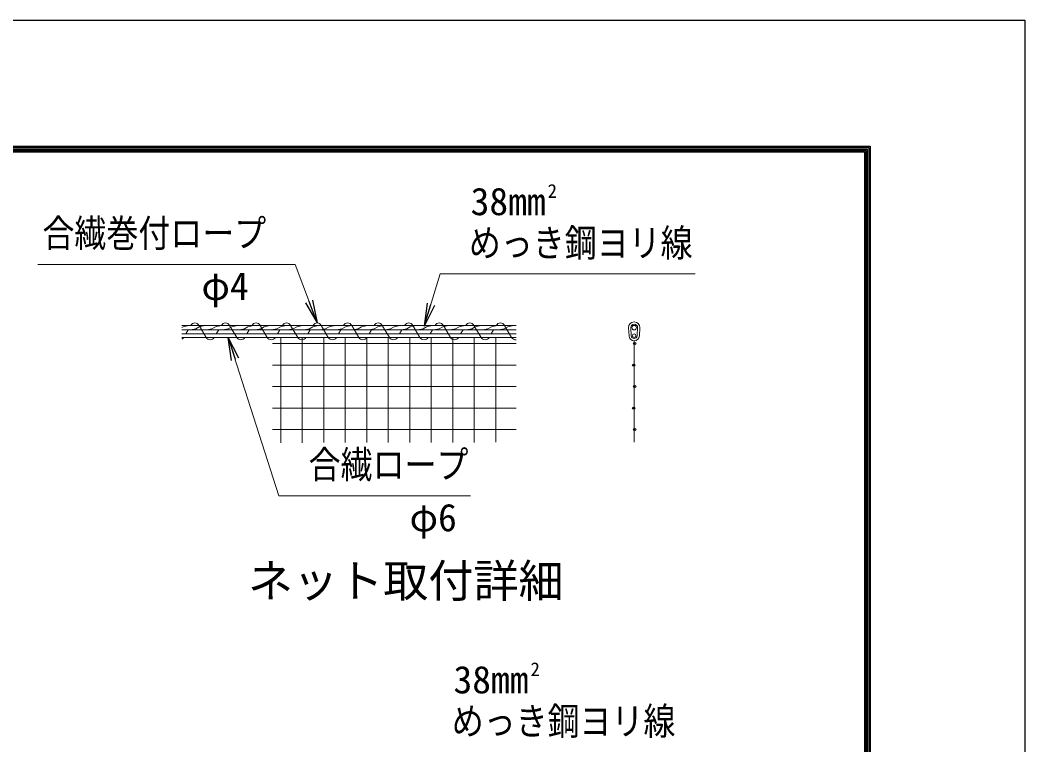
# Model space of a CAD drawing. Units: millimetres, scale not verified. Extents: x -16799 to 16801, y -11879 to 11881.
# Drawn here: x 9787 to 16801, y 6821 to 11881 of the extents above; entities that cross this region are included whole.
import ezdxf
from ezdxf.enums import TextEntityAlignment as Align

# ---------------------------------------------------------------- set-up
doc = ezdxf.new("R2010")
doc.units = ezdxf.units.MM
doc.header["$LTSCALE"] = 40
for name, color, linetype, lineweight in [('0-0_D-TTL-TXT', 7, 'Continuous', 13), ('0-3_D-STR3', 3, 'Continuous', 13), ('0-4_D-STR2', 7, 'Continuous', 13), ('0-6_D-STR-TXT', 7, 'Continuous', 13), ('0-8_0', 7, 'Continuous', 25), ('0-C_D-TTL', 7, 'Continuous', 25)]:
    doc.layers.add(name, color=color, linetype=linetype, lineweight=lineweight)
doc.styles.add('ＭＳ ゴシック', font='')
doc.styles.get('ＭＳ ゴシック').set_extended_font_data('MS Gothic')

# ---------------------------------------------------------------- blocks, each defined once
blk = doc.blocks.new('_Open')
at = {"layer": '0-8_0'}
blk.add_line((-40, 6.67), (0, 0), dxfattribs=at)
blk.add_lwpolyline([(-40, -6.67), (0, 0), (-40, 0)], dxfattribs=at)

msp = doc.modelspace()

# ---------------------------------------------------------------- linework, layer by layer
at = {"layer": '0-3_D-STR3'}
for p, q in [((10916.64, 9749.95), (13249.98, 9749.95)), ((10916.64, 9717.95), (13249.98, 9717.95)), ((13249.98, 9689.95), (10916.64, 9689.95)), ((14038, 9677.38), (14034, 9733.38)), ((14053.96, 9678.52), (14049.96, 9734.52)), ((14094, 9678.52), (14098, 9734.52)), ((14109.96, 9677.38), (14113.96, 9733.38)), ((13249.98, 9665.95), (10916.64, 9665.95))]:
    msp.add_line(p, q, dxfattribs=at)
at = {"layer": '0-3_D-STR3', "color": 4}
for p, q in [((11036.14, 9749.95), (11085.88, 9665.95)), ((11249.34, 9749.95), (11299.09, 9665.95)), ((11462.55, 9749.95), (11512.29, 9665.95)), ((11675.75, 9749.95), (11725.5, 9665.95)), ((11888.96, 9749.95), (11938.7, 9665.95)), ((12102.17, 9749.95), (12151.91, 9665.95)), ((12315.37, 9749.95), (12365.11, 9665.95)), ((12528.58, 9749.95), (12578.32, 9665.95)), ((12741.78, 9749.95), (12791.53, 9665.95)), ((12954.99, 9749.95), (13004.73, 9665.95)), ((13168.19, 9749.95), (13217.94, 9665.95)), ((10960.33, 9717.95), (10943.75, 9689.95)), ((11173.53, 9717.95), (11156.95, 9689.95)), ((11386.74, 9717.95), (11370.16, 9689.95)), ((11599.94, 9717.95), (11583.36, 9689.95)), ((11813.15, 9717.95), (11796.57, 9689.95)), ((12026.36, 9717.95), (12009.78, 9689.95)), ((12239.56, 9717.95), (12222.98, 9689.95)), ((12452.77, 9717.95), (12436.19, 9689.95)), ((12665.97, 9717.95), (12649.39, 9689.95)), ((12879.18, 9717.95), (12862.6, 9689.95)), ((13092.38, 9717.95), (13075.8, 9689.95))]:
    msp.add_line(p, q, dxfattribs=at)
at = {"layer": '0-3_D-STR3'}
for points in [[(10964.64, 9749.95), (10924.63, 9740.7), (10916.64, 9736.08)], [(11077.97, 9749.95), (11037.95, 9740.7), (11013.42, 9726.53), (10976.6, 9717.95)], [(11191.29, 9749.95), (11151.28, 9740.7), (11126.74, 9726.53), (11089.93, 9717.95)], [(11304.61, 9749.95), (11264.6, 9740.7), (11240.06, 9726.53), (11203.25, 9717.95)], [(11417.93, 9749.95), (11377.92, 9740.7), (11353.38, 9726.53), (11316.57, 9717.95)], [(11531.26, 9749.95), (11491.24, 9740.7), (11466.71, 9726.53), (11429.89, 9717.95)], [(11644.58, 9749.95), (11604.57, 9740.7), (11580.03, 9726.53), (11543.21, 9717.95)], [(11757.9, 9749.95), (11717.89, 9740.7), (11693.35, 9726.53), (11656.54, 9717.95)], [(11871.22, 9749.95), (11831.21, 9740.7), (11806.67, 9726.53), (11769.86, 9717.95)], [(11984.54, 9749.95), (11944.53, 9740.7), (11920, 9726.53), (11883.18, 9717.95)], [(12097.87, 9749.95), (12057.85, 9740.7), (12033.32, 9726.53), (11996.5, 9717.95)], [(12211.19, 9749.95), (12171.18, 9740.7), (12146.64, 9726.53), (12109.83, 9717.95)], [(12324.51, 9749.95), (12284.5, 9740.7), (12259.96, 9726.53), (12223.15, 9717.95)], [(12437.83, 9749.95), (12397.82, 9740.7), (12373.29, 9726.53), (12336.47, 9717.95)], [(12551.16, 9749.95), (12511.14, 9740.7), (12486.61, 9726.53), (12449.79, 9717.95)], [(12664.48, 9749.95), (12624.47, 9740.7), (12599.93, 9726.53), (12563.12, 9717.95)], [(12777.8, 9749.95), (12737.79, 9740.7), (12713.25, 9726.53), (12676.44, 9717.95)], [(12891.12, 9749.95), (12851.11, 9740.7), (12826.57, 9726.53), (12789.76, 9717.95)], [(13004.45, 9749.95), (12964.43, 9740.7), (12939.9, 9726.53), (12903.08, 9717.95)], [(13117.77, 9749.95), (13077.76, 9740.7), (13053.22, 9726.53), (13016.4, 9717.95)], [(13231.09, 9749.95), (13191.08, 9740.7), (13166.54, 9726.53), (13129.73, 9717.95)]]:
    msp.add_lwpolyline(points, dxfattribs=at)
for centre, radius in [((14073.98, 9733.95), 16), ((14073.98, 9677.95), 12)]:
    msp.add_circle(centre, radius, dxfattribs=at)
at = {"layer": '0-3_D-STR3', "color": 4}
for centre, start, end in [((11007.71, 9734.23), 28.93798, 151.06202), ((11220.91, 9734.23), 28.93798, 151.06202), ((11434.12, 9734.23), 28.93798, 151.06202), ((11647.32, 9734.23), 28.93798, 151.06202), ((11860.53, 9734.23), 28.93798, 151.06202), ((12073.74, 9734.23), 28.93798, 151.06202), ((12286.94, 9734.23), 28.93798, 151.06202), ((12500.15, 9734.23), 28.93798, 151.06202), ((12713.35, 9734.23), 28.93798, 151.06202), ((12926.56, 9734.23), 28.93798, 151.06202), ((13139.76, 9734.23), 28.93798, 151.06202), ((10901.11, 9681.67), 298.5737, 331.06202), ((11114.31, 9681.67), 208.93798, 331.06202), ((11327.52, 9681.67), 208.93798, 331.06202), ((11540.72, 9681.67), 208.93798, 331.06202), ((11753.93, 9681.67), 208.93798, 331.06202), ((11967.13, 9681.67), 208.93798, 331.06202), ((12180.34, 9681.67), 208.93798, 331.06202), ((12393.54, 9681.67), 208.93798, 331.06202), ((12606.75, 9681.67), 208.93798, 331.06202), ((12819.96, 9681.67), 208.93798, 331.06202), ((13033.16, 9681.67), 208.93798, 331.06202), ((13246.37, 9681.67), 208.93798, 276.37941)]:
    msp.add_arc(centre, 32.49, start, end, dxfattribs=at)
at = {"layer": '0-3_D-STR3'}
for centre, radius, start, end in [((14073.98, 9733.95), 40, 0, 180), ((14073.98, 9733.95), 40, 0, 180), ((14073.98, 9733.95), 24, 0, 180), ((14073.98, 9677.95), 36, 180, 0), ((14073.98, 9677.95), 20, 180, 0)]:
    msp.add_arc(centre, radius, start, end, dxfattribs=at)
at = {"layer": '0-4_D-STR2'}
for p, q in [((11550.23, 9622.96), (13249.98, 9622.96)), ((11606.99, 8930.62), (11606.99, 9665.95)), ((11756.99, 8930.93), (11756.99, 9665.95)), ((11906.99, 8931.23), (11906.99, 9665.95)), ((12056.99, 8931.53), (12056.99, 9665.95)), ((12206.99, 8931.84), (12206.99, 9665.95)), ((12356.99, 8932.14), (12356.99, 9665.95)), ((12506.99, 8932.45), (12506.99, 9665.95)), ((12656.99, 8932.75), (12656.99, 9665.95)), ((12806.99, 8933.05), (12806.99, 9665.95)), ((12956.99, 8933.36), (12956.99, 9665.95)), ((13106.99, 8933.66), (13106.99, 9665.95)), ((14073.98, 9641.95), (14073.98, 8933.95)), ((11550.23, 9472.96), (13249.98, 9472.96)), ((11550.23, 9322.96), (13249.98, 9322.96)), ((11550.23, 9172.96), (13249.98, 9172.96)), ((11550.23, 9022.96), (13249.98, 9022.96))]:
    msp.add_line(p, q, dxfattribs=at)
for centre in [(14073.98, 9622.96), (14080.64, 9622.96), (14067.31, 9472.96), (14073.98, 9472.96), (14073.98, 9322.96), (14080.64, 9322.96), (14067.31, 9172.96), (14073.98, 9172.96), (14073.98, 9022.96), (14080.64, 9022.96)]:
    msp.add_circle(centre, 6.67, dxfattribs=at)
at = {"layer": '0-6_D-STR-TXT'}
for points in [[(9911.82, 10175.58), (11706.38, 10175.58), (11859.82, 9768.59)], [(14500.71, 10110.46), (12719.35, 10110.46), (12608.94, 9745.46)], [(12932.42, 8560.35), (11592.69, 8560.35), (11239.83, 9664.04)]]:
    msp.add_lwpolyline(points, dxfattribs=at)
at = {"layer": '0-C_D-TTL', "color": 2}
msp.add_lwpolyline([(-16798.72, 11880.91), (16801.28, 11880.91), (16801.28, -11879.09), (-16798.72, -11879.09)], close=True, dxfattribs=at)
at = {"layer": '0-C_D-TTL'}
for points in [[(-15718.72, 11000.91), (15721.28, 11000.91), (15721.28, -10999.09), (-15718.72, -10999.09)], [(-15708.72, 10990.91), (15711.28, 10990.91), (15711.28, -10989.09), (-15708.72, -10989.09)], [(-15698.72, 10980.91), (15701.28, 10980.91), (15701.28, -10979.09), (-15698.72, -10979.09)], [(-15688.72, 10970.91), (15691.28, 10970.91), (15691.28, -10969.09), (-15688.72, -10969.09)], [(-15678.72, 10960.91), (15681.28, 10960.91), (15681.28, -10959.09), (-15678.72, -10959.09)]]:
    msp.add_lwpolyline(points, close=True, dxfattribs=at)

# ---------------------------------------------------------------- block references
at = {"layer": '0-6_D-STR-TXT', "xscale": 4, "yscale": 4}
for p, rotation in [((11860.53, 9766.72), 290.65707), ((12608.36, 9743.55), 253.16926), ((11239.22, 9665.95), 107.72935)]:
    msp.add_blockref('_Open', p, dxfattribs=dict(at, rotation=rotation))

# ---------------------------------------------------------------- texts
at = {"layer": '0-0_D-TTL-TXT', "style": 'ＭＳ ゴシック'}
msp.add_text('ネット取付詳細', height=230.8, dxfattribs=at).set_placement((11377.63, 7782.52), align=Align.BOTTOM_LEFT)
at = {"layer": '0-6_D-STR-TXT', "style": 'ＭＳ ゴシック'}
for s, height, p in [('2', 96.19, (13469.82, 10611.1)), ('38mm', 192.4, (12932.18, 10461.39)), ('φ4', 192.4, (11053.14, 9869.96)), ('φ6', 192.4, (12505.82, 8254.73)), ('38mm', 192.4, (12812.63, 7123.09)), ('2', 96.19, (13350.27, 7272.8))]:
    msp.add_text(s, height=height, dxfattribs=at).set_placement(p, align=Align.BOTTOM_LEFT)
at = {"layer": '0-6_D-STR-TXT', "style": 'ＭＳ ゴシック', "width": 0.85}
for s, p in [('合繊巻付ロープ', (9943.45, 10239.63)), ('めっき鋼ヨリ線', (12920, 10171.97)), ('合繊ロープ', (11801.46, 8624.4)), ('めっき鋼ヨリ線', (12800.45, 6833.67))]:
    msp.add_text(s, height=192.4, dxfattribs=at).set_placement(p, align=Align.BOTTOM_LEFT)

doc.saveas('drawing.dxf')
